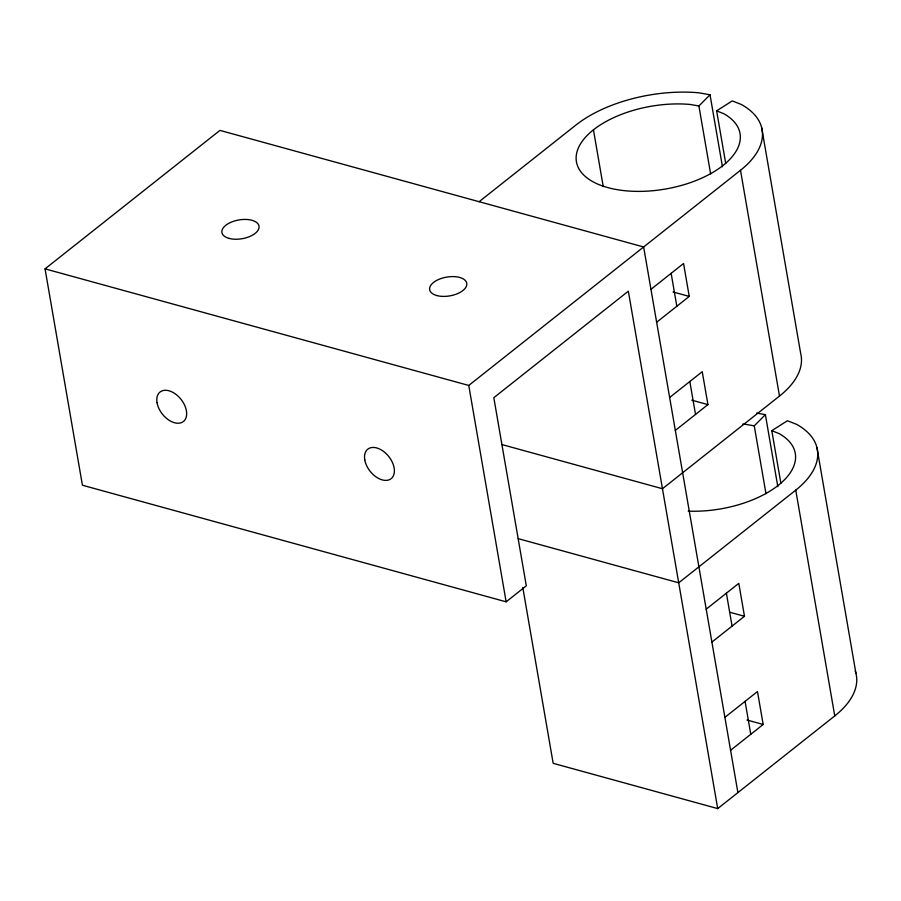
<?xml version="1.0" encoding="UTF-8"?>
<svg xmlns="http://www.w3.org/2000/svg" width="901" height="901" viewBox="0 0 901 901"><rect width="100%" height="100%" fill="white"/><g stroke="black" fill="none" stroke-linecap="round" stroke-linejoin="round"><path stroke-width="1.35" d="M710.63 173.859L698.906 105.991L710.022 94.774L698.816 92.803A105.406 53.339 -9.8 0 0 575.964 125.014L479.107 201.7M765.985 493.737L754.261 425.858L765.377 414.651L756.581 413.097M522.783 587.407L553.169 763.316L717.714 808.591L628.335 291.181L493.816 397.69L526.308 585.841L506.137 601.823L82.419 485.234L45.05 268.858L219.934 130.386L643.641 246.975L737.896 792.61M45.05 268.858L468.757 385.448L740.498 170.289A105.406 53.339 -9.8 0 0 741.399 104.516L732.276 100.901L716.633 110.868L725.722 163.498M650.961 289.311L683.555 263.509L689.242 296.429L656.649 322.243M669.646 397.499L702.239 371.685L707.927 404.617L675.333 430.419M761.705 127.796L800.696 353.575A105.406 53.339 -9.8 0 1 779.5 396.068L662.46 488.736L501.97 444.576M780.897 483.33L771.797 430.689L787.44 420.722L796.653 424.371A105.406 53.339 -9.8 0 1 795.752 490.144L678.712 582.812L518.221 538.652M706.204 609.166L738.797 583.364L744.485 616.284L711.891 642.098M724.888 717.354L757.482 691.551L763.17 724.472L730.576 750.285M717.714 808.591L834.754 715.923A105.406 53.339 -9.8 0 0 855.229 670.997M698.906 105.991L690.189 104.46A83.016 42.009 -9.8 0 0 576.223 155.952A83.016 42.009 -9.8 0 0 682.372 185.167A83.016 42.009 -9.8 0 0 723.728 113.684L716.633 110.868M754.261 425.858L745.442 424.315A83.016 42.009 -9.8 0 0 742.796 424.101M673.07 291.98L689.242 296.429M691.754 400.168L707.927 404.617M729.664 612.207L744.485 616.284M746.997 720.023L763.17 724.472M771.797 430.689L778.982 433.539A83.016 42.009 -9.8 0 1 780.401 483.578A83.016 42.009 -9.8 0 1 688.218 511.137M816.948 447.651L855.95 673.43M740.498 170.289L779.5 396.068M795.752 490.144L834.754 715.923M710.022 94.774L722.467 166.798M765.377 414.651L777.822 486.675M671.144 273.33L676.831 306.25M689.828 381.517L695.516 414.437M726.386 593.185L732.074 626.116M745.082 701.372L750.77 734.304M593.444 129.823L603.253 186.608M468.757 385.448L506.137 601.823M229.045 238.393A18.82 9.517 -9.8 0 0 258.914 228.313A18.82 9.517 -9.8 0 0 233.483 221.308A18.82 9.517 -9.8 0 0 229.045 238.393M436.782 295.551A18.82 9.517 -9.8 0 0 466.65 285.471A18.82 9.517 -9.8 0 0 441.22 278.465A18.82 9.517 -9.8 0 0 436.782 295.551M364.77 459.882A18.82 11.893 51.6 0 0 389.198 479.782A18.82 11.893 51.6 0 0 384.412 452.088A18.82 11.893 51.6 0 0 364.77 459.882M157.033 402.713A18.82 11.893 51.6 0 0 181.461 422.625A18.82 11.893 51.6 0 0 176.675 394.931A18.82 11.893 51.6 0 0 157.033 402.713"/></g></svg>
